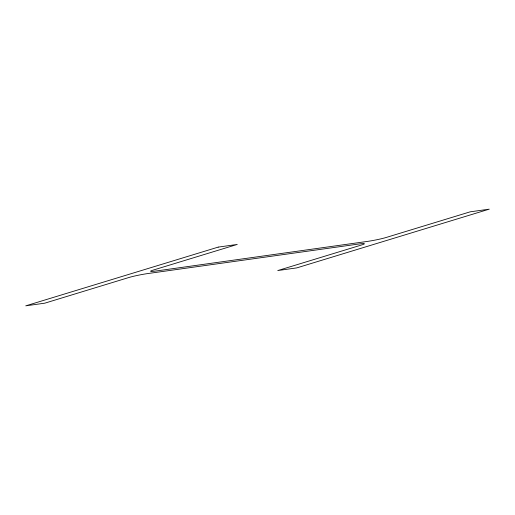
<?xml version="1.0" encoding="UTF-8"?>
<svg xmlns="http://www.w3.org/2000/svg" width="515" height="515" viewBox="0 0 515 515"><rect width="100%" height="100%" fill="white"/><g stroke="black" fill="none" stroke-linecap="round" stroke-linejoin="round"><path stroke-width="0.77" d="M218.206 247.11L25.75 305.839L44.792 303.174L128.962 277.488A13.841 1.036 -11.1 0 1 147.902 273.542L358.672 244.033A13.841 1.036 -11.1 0 1 361.923 244.87L277.752 270.555L296.795 267.89L489.25 209.161L470.208 211.826L386.038 237.512A13.841 1.036 -11.1 0 1 367.098 241.458L156.328 270.967A13.841 1.036 -11.1 0 1 153.077 270.13L237.248 244.445L218.206 247.11"/></g></svg>
